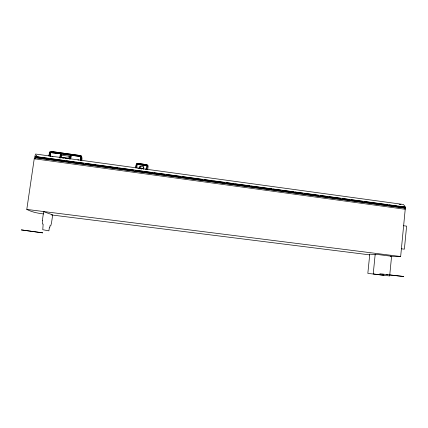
<?xml version="1.0" encoding="UTF-8"?>
<svg xmlns="http://www.w3.org/2000/svg" width="428" height="428" viewBox="0 0 428 428"><rect width="100%" height="100%" fill="white"/><g stroke="black" fill="none" stroke-linecap="round" stroke-linejoin="round"><path stroke-width="0.64" d="M390.304 256.228L400.656 256.511L405.22 209.265L404.717 206.082L403.433 204.477L35.545 154.037L34.235 158.761L26.787 209.415C31.934 212.133 37.835 213.262 43.576 213.941M405.332 208.088L405.434 207.056L35.733 156.552L35.668 157.734L405.332 208.088L35.567 157.654M146.799 169.37L147.093 165.829L146.59 169.627M136.216 164.7C135.574 171.756 135.409 165.508 136.783 163.737L137.875 163.459L146.868 164.7L147.842 165.267L148.136 166.342L147.735 169.413M139.988 166.315L139.849 168.562L139.988 166.315L143.765 166.84L143.599 169.076L143.765 166.84M141.395 169.065L141.475 168.45M69.898 159.275L70.492 155.113L61.113 153.823L60.514 157.986M70.074 158.777L70.492 155.113M70.631 158.767L71.139 155.204L80.373 156.477L80.913 157.172L80.475 160.281L80.806 156.782M70.722 158.868L71.139 155.204M81.507 156.113C80.657 166.15 83.701 156.536 80.501 155.541L51.183 151.496L50.049 151.774C48.797 153.085 48.701 159.58 49.477 153.481M59.867 157.9L60.466 153.732L50.643 152.534L50.081 156.402M59.968 158.002L60.466 153.732M60.701 157.493L61.113 153.823M61.188 157.188L61.472 155.204L69.154 156.257L69.753 156.942L69.47 158.916L68.871 158.242L61.188 157.188L61.846 157.868M68.871 158.242L69.154 156.257M50.194 156.504L50.755 152.641L60.562 153.839M35.385 158.916L35.668 157.734M36.305 155.685L35.947 156.728L36.305 155.685L36.621 156.381L38.028 156.867M136.232 164.791L136.783 163.737M147.098 165.92L137.752 164.384L137.158 164.828L136.751 167.91M146.745 165.625L137.361 164.486M136.794 163.833C140.181 163.314 144.878 164.406 147.842 165.267M405.434 207.056L398.361 206.226M399.131 204.284L400.972 204.365M379.839 273.738L403.77 276.504L389.838 275.027M382.541 274.252L383.868 274.391M386.521 274.674L387.848 274.813M383.9 275.322L367.834 273.369L369.776 254.093L375.543 254.815M26.787 209.415L400.656 256.511M51.515 214.942L369.797 254.885M401.405 248.796L404.385 249.176L406.6 226.128L403.631 225.738M34.235 158.761L405.22 209.265M81.582 156.215L80.582 155.648L51.183 151.496M61.209 153.93L70.583 155.22M71.225 155.311L80.373 156.477M139.769 167.969L143.546 168.488M141.481 168.493L142.524 168.637M62.483 157.959L63.751 158.13M65.024 158.306L66.928 158.569M140.47 168.648L141.721 168.819M37.937 157.001L49.199 158.537M50.525 158.718L65.099 160.709M66.426 160.891L74.376 161.977M75.703 162.159L83.653 163.245M84.974 163.426L96.241 164.962M97.563 165.144L118.107 167.947M119.428 168.129L134.007 170.119M135.328 170.301L143.278 171.387M144.605 171.569L152.555 172.655M153.882 172.837L165.144 174.373M166.471 174.554L181.044 176.545M182.371 176.727L202.909 179.53M204.236 179.712L212.186 180.798M213.513 180.98L224.775 182.521M226.102 182.697L234.052 183.783M235.373 183.965L249.952 185.955M251.273 186.137L259.229 187.223M260.55 187.405L271.817 188.946M273.139 189.123L281.089 190.209M282.416 190.39L293.678 191.931M295.004 192.113L302.954 193.199M304.281 193.376L318.855 195.371M320.181 195.548L328.132 196.634M329.458 196.816L340.72 198.357M342.047 198.539L349.997 199.625M351.318 199.801L362.586 201.342M363.907 201.524L387.763 204.782M389.084 204.964L397.034 206.045M51.874 156.284L52.954 156.429M49.455 152.748L50.049 151.774M61.814 157.643L62.895 157.793M67.956 158.488L69.031 158.633M77.837 159.842L78.907 159.986M137.725 168.054L138.774 168.199M141.491 168.568L142.535 168.712M145.146 169.071L146.189 169.215M42.367 220.49L42.308 223.93L43.148 224.128L42.768 229.713L48.888 230.842L49.332 227.733L49.702 227.814L49.996 225.754L50.718 225.925L51.515 222.951L52.671 214.893L43.64 211.694L42.367 220.49M391.588 256.265L389.662 275.953L373.221 273.957L375.195 254.2L391.588 256.265M42.65 232.843L21.4 229.927L42.65 232.843"/></g></svg>
